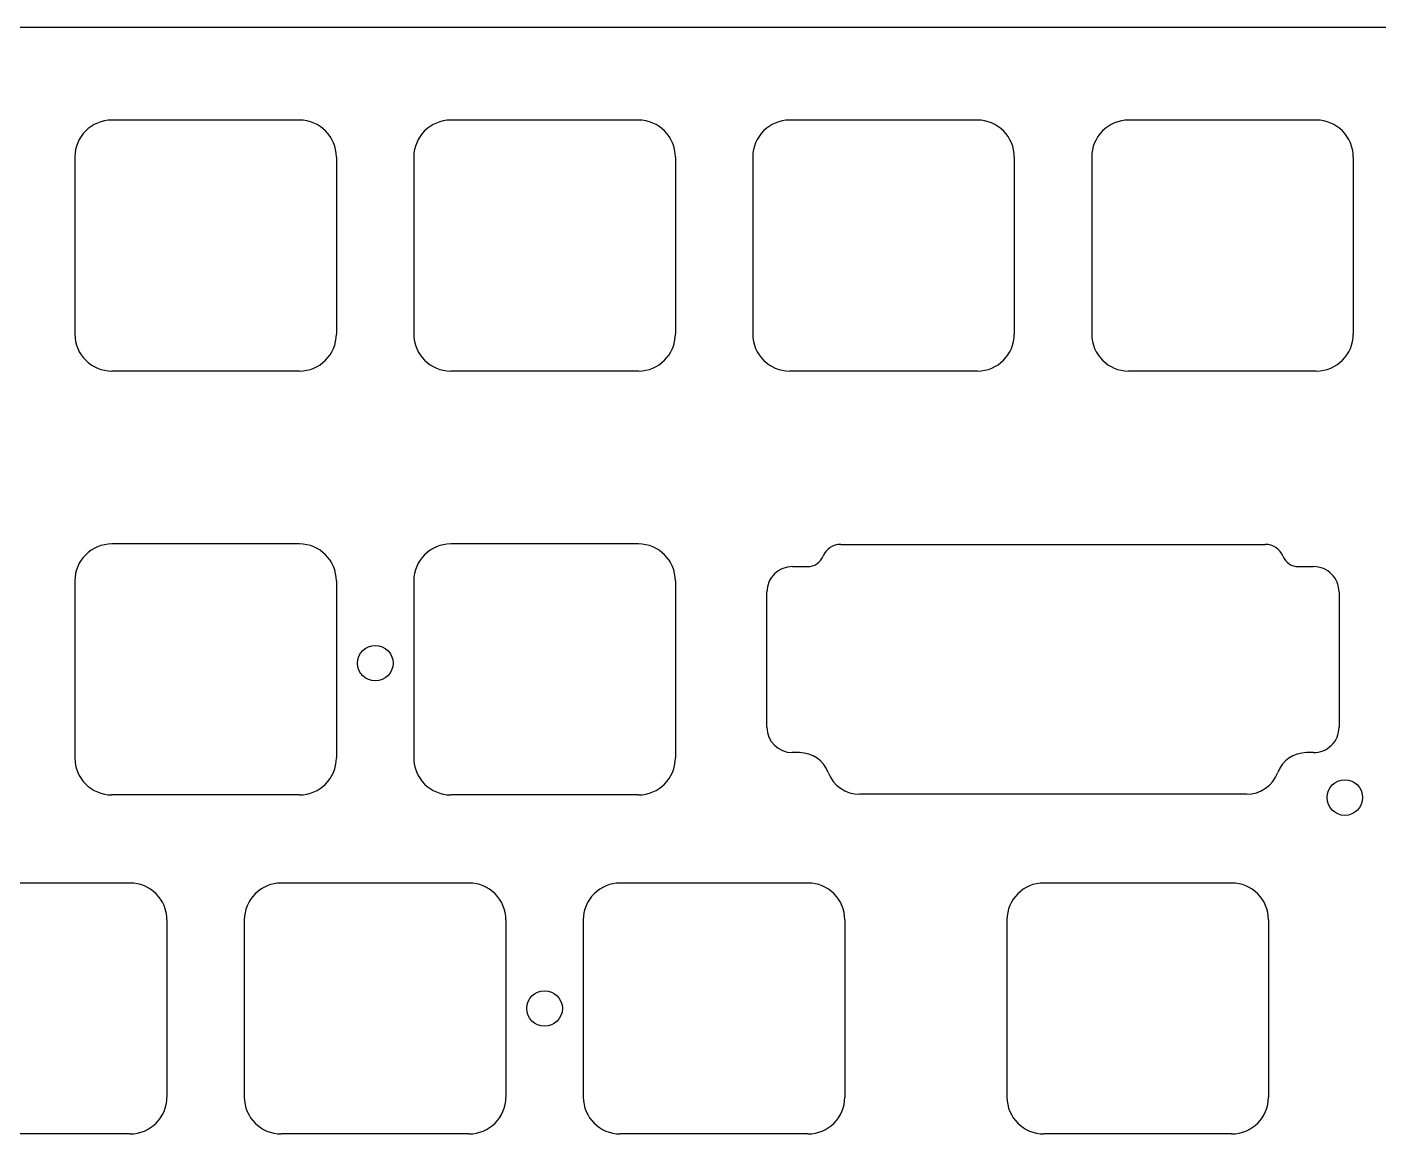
# Model space of a CAD drawing. Header units: millimetres. Extents: x -11 to 340, y -118 to 18.
# Drawn here: x 199.5 to 275.5, y -49.9 to 12.3 of the extents above; entities that cross this region are included whole.
import ezdxf

# ---------------------------------------------------------------- set-up
doc = ezdxf.new("R2010")
doc.units = ezdxf.units.MM
doc.header["$MEASUREMENT"] = 0
doc.layers.add('BLACK', color=7, linetype='CONTINUOUS')

msp = doc.modelspace()

# ---------------------------------------------------------------- linework, layer by layer
at = {"layer": 'BLACK', "linetype": 'Continuous'}
for p, q in [((172.55, 12.28), (300.3125, 12.28)), ((214.825, 7.05), (204.274999, 7.05)), ((233.875, 7.05), (223.324999, 7.05)), ((252.925, 7.05), (242.374999, 7.05)), ((261.425001, 7.049998), (261.425001, 7.05)), ((271.975, 7.05), (261.425001, 7.05)), ((202.2, 4.975), (202.2, -4.975001)), ((216.9, 4.975), (216.9, -4.975)), ((221.25, 4.975), (221.25, -4.975001)), ((235.95, 4.975), (235.95, -4.975)), ((240.3, 4.975), (240.3, -4.975001)), ((255, 4.975), (255, -4.975)), ((259.350001, 4.975), (259.350001, -4.975)), ((274.050001, 4.975), (274.050001, -4.975)), ((214.825, -7.05), (204.275, -7.05)), ((233.875, -7.05), (223.325, -7.05)), ((252.925, -7.05), (242.375, -7.05)), ((271.975001, -7.05), (261.425, -7.05)), ((271.975001, -7.050001), (271.975001, -7.05)), ((214.825, -16.762501), (204.275, -16.762501)), ((233.875, -16.762501), (223.325, -16.762501)), ((245.247375, -16.784911), (245.247375, -16.7849)), ((245.247375, -16.7849), (269.102575, -16.7849)), ((242.536512, -18.03706), (243.390075, -18.03706)), ((243.390075, -18.037048), (243.390075, -18.03706)), ((270.959775, -18.03706), (271.825375, -18.03706)), ((202.200001, -18.8375), (202.200001, -28.7875)), ((216.900001, -18.8375), (216.900001, -28.7875)), ((221.250001, -18.8375), (221.250001, -28.7875)), ((235.950001, -18.8375), (235.950001, -28.7875)), ((241.099485, -27.06294), (241.099485, -19.4622)), ((273.250365, -19.46206), (273.250365, -27.0629)), ((242.928575, -28.48794), (242.524475, -28.48794)), ((271.813458, -28.48794), (271.421325, -28.48794)), ((214.825, -30.862501), (204.275, -30.862501)), ((233.875, -30.862501), (223.325, -30.862501)), ((268.050425, -30.82441), (246.299575, -30.82441)), ((205.3, -35.8125), (194.750001, -35.8125)), ((213.800001, -35.812502), (213.800001, -35.8125)), ((224.35, -35.8125), (213.800001, -35.8125)), ((232.850001, -35.812502), (232.850001, -35.8125)), ((243.4, -35.8125), (232.850001, -35.8125)), ((267.2125, -35.8125), (256.662499, -35.8125)), ((207.375001, -37.8875), (207.375001, -47.8375)), ((211.725001, -37.8875), (211.725001, -47.8375)), ((226.425001, -37.8875), (226.425001, -47.8375)), ((230.775001, -37.8875), (230.775001, -47.8375)), ((245.475001, -37.8875), (245.475001, -47.8375)), ((254.5875, -37.8875), (254.5875, -47.837501)), ((269.2875, -37.8875), (269.2875, -47.8375)), ((205.300001, -49.9125), (194.75, -49.9125)), ((205.300001, -49.912501), (205.300001, -49.9125)), ((224.350001, -49.9125), (213.8, -49.9125)), ((224.350001, -49.912501), (224.350001, -49.9125)), ((243.400001, -49.9125), (232.85, -49.9125)), ((243.400001, -49.912501), (243.400001, -49.9125)), ((267.2125, -49.9125), (256.6625, -49.9125))]:
    msp.add_line(p, q, dxfattribs=at)
at = {"layer": 'BLACK'}
for centre in [(219.0842, -23.4625), (273.575, -31.0125), (228.6, -42.8625)]:
    msp.add_circle(centre, 1, dxfattribs=at)
for centre, radius, start, end in [((204.275004, 4.974996), 2.075004, 90.00013806, 179.99988955), ((214.825, 4.975), 2.075, 0, 90), ((223.325004, 4.974996), 2.075004, 90.00013806, 179.99988955), ((233.875, 4.975), 2.075, 0, 90), ((242.375004, 4.974996), 2.075004, 90.00013806, 179.99988955), ((252.925, 4.975005), 2.074995, 359.99986194, 90), ((261.425, 4.975), 2.074999, 89.99997239, 180), ((271.975, 4.975), 2.075, 0, 90), ((204.275002, -4.974998), 2.075002, 180.00008284, 269.99994478), ((214.825, -4.975), 2.075, 270, 0), ((223.325002, -4.974998), 2.075002, 180.00008284, 269.99994478), ((233.875, -4.975), 2.075, 270, 0), ((242.375002, -4.974998), 2.075002, 180.00008284, 269.99994478), ((252.925, -4.974995), 2.075, 270, 359.99986194), ((261.425, -4.975), 2.075, 180, 270), ((271.975, -4.975), 2.075001, 270.00002761, 0), ((204.275, -18.8375), 2.074999, 90, 180), ((214.825, -18.8375), 2.074999, 0, 90), ((223.325, -18.8375), 2.074999, 90, 180), ((233.875, -18.8375), 2.074999, 0, 90), ((243.390124, -17.108671), 0.928376, 269.99697591, 337.97782841), ((245.247274, -17.859851), 1.07494, 89.99461656, 157.97750247), ((269.10254, -17.85989), 1.07499, 22.02370504, 89.99813454), ((270.9598, -17.1086), 0.92846, 202.02452102, 269.99845724), ((242.524567, -19.462092), 1.425082, 89.51974267, 180.00434217), ((271.8254, -19.462), 1.42494, 359.99758749, 90.00100523), ((242.524486, -27.062939), 1.425001, 180.00004021, 269.99955772), ((271.82524, -27.06286), 1.425125, 269.52631186, 359.99839184), ((204.275, -28.7875), 2.075001, 180, 270), ((214.825, -28.7875), 2.075001, 270, 0), ((223.325, -28.7875), 2.075001, 180, 270), ((233.875, -28.7875), 2.075001, 270, 0), ((242.928551, -30.212848), 1.724908, 20.54547839, 89.9992028), ((271.42133, -30.21288), 1.724936, 90.00016608, 159.45408213), ((246.299462, -28.949415), 1.874995, 200.54692151, 270.00345303), ((268.05034, -28.94933), 1.875082, 270.0025973, 339.45098232), ((205.3, -37.8875), 2.075, 0, 90), ((213.8, -37.8875), 2.074999, 89.99997239, 180), ((224.35, -37.8875), 2.075, 0, 90), ((232.85, -37.8875), 2.074999, 89.99997239, 180), ((243.4, -37.8875), 2.075, 0, 90), ((256.662504, -37.887504), 2.075004, 90.00013806, 179.99988955), ((267.2125, -37.8875), 2.075, 0, 90), ((205.3, -47.8375), 2.075001, 270.00002761, 0), ((213.8, -47.8375), 2.075, 180, 270), ((224.35, -47.8375), 2.075001, 270.00002761, 0), ((232.85, -47.8375), 2.075, 180, 270), ((243.4, -47.8375), 2.075001, 270.00002761, 0), ((256.662502, -47.837498), 2.075002, 180.00008284, 269.99994478), ((267.2125, -47.8375), 2.075, 270, 0)]:
    msp.add_arc(centre, radius, start, end, dxfattribs=at)

doc.saveas('drawing.dxf')
